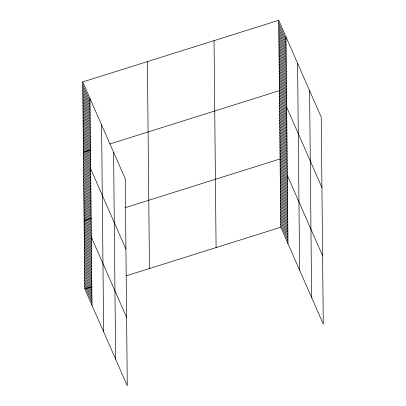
<?xml version="1.0" encoding="UTF-8"?>
<svg xmlns="http://www.w3.org/2000/svg" width="406" height="406" viewBox="0 0 406 406"><rect width="100%" height="100%" fill="white"/><g stroke="black" fill="none" stroke-linecap="round" stroke-linejoin="round"><path stroke-width="0.61" d="M82.728 81.931L125.236 178.762L127.276 385.7L84.768 288.874L82.728 81.931L278.724 20.3L321.232 117.126L323.272 324.069L280.764 227.238L278.724 20.3M90.609 150.032L83.423 152.291L125.926 249.122M109.96 143.947L279.419 90.66L321.922 187.486M91.284 218.321L84.098 220.585L126.601 317.411M125.002 207.72L280.094 158.949L322.597 255.775M84.768 288.874L91.954 286.611M126.23 275.836L280.764 227.238M278.755 23.233L285.971 39.671M278.785 26.162L286.002 42.6M278.81 29.095L286.027 45.533M278.841 32.028L286.057 48.466M278.871 34.957L286.088 51.395M278.902 37.89L286.113 54.328M278.927 40.823L286.144 57.261M278.958 43.752L286.174 60.189M278.988 46.685L286.2 63.123M279.013 49.618L286.23 66.056M279.044 52.547L286.26 68.984M279.074 55.48L286.291 71.918M279.1 58.413L286.316 74.851M279.13 61.342L286.347 77.779M279.161 64.275L286.377 80.713M279.186 67.208L286.403 83.646M279.216 70.136L286.433 86.574M279.247 73.07L286.463 89.508M279.277 76.003L286.489 92.441M279.303 78.931L286.519 95.369M279.333 81.865L286.55 98.303M279.364 84.798L286.575 101.236M279.389 87.726L286.606 104.164M279.45 93.629L286.666 110.067M279.48 96.598L286.692 113.035M279.506 99.566L286.722 116.004M279.536 102.535L286.753 118.973M279.567 105.504L286.783 121.942M279.597 108.473L286.809 124.911M279.622 111.442L286.839 127.88M279.653 114.411L286.869 130.849M279.683 117.38L286.9 133.818M279.714 120.349L286.93 136.786M279.744 123.322L286.956 139.755M279.77 126.291L286.986 142.729M279.8 129.26L287.017 145.698M279.83 132.229L287.047 148.667M279.861 135.198L287.072 151.636M279.886 138.167L287.103 154.605M279.917 141.136L287.133 157.574M279.947 144.105L287.164 160.543M279.978 147.073L287.189 163.511M280.003 150.042L287.22 166.48M280.033 153.011L287.25 169.449M280.064 155.98L287.281 172.418M280.125 161.918L287.336 178.356M280.15 164.887L287.367 181.325M280.181 167.856L287.397 184.294M280.211 170.825L287.428 187.262M280.241 173.793L287.453 190.231M280.267 176.762L287.484 193.2M280.297 179.736L287.514 196.169M280.328 182.705L287.544 199.143M280.358 185.674L287.57 202.112M280.384 188.643L287.6 205.081M280.414 191.612L287.631 208.05M280.445 194.581L287.661 211.018M280.475 197.549L287.692 213.987M280.505 200.518L287.717 216.956M280.531 203.487L287.747 219.925M280.561 206.456L287.778 222.894M280.592 209.425L287.808 225.863M280.622 212.394L287.834 228.832M280.647 215.363L287.864 231.801M280.678 218.332L287.895 234.769M280.708 221.3L287.925 237.738M280.739 224.269L287.95 240.707M82.758 84.864L89.975 101.302M82.788 87.797L90.005 104.235M82.814 90.726L90.03 107.164M82.844 93.659L90.061 110.097M82.875 96.592L90.091 113.03M82.905 99.521L90.117 115.959M82.931 102.454L90.147 118.892M82.961 105.387L90.178 121.825M82.991 108.316L90.203 124.754M83.017 111.249L90.233 127.687M83.047 114.182L90.264 130.62M83.078 117.111L90.294 133.549M83.103 120.044L90.32 136.482M83.134 122.977L90.35 139.415M83.164 125.906L90.381 142.344M83.189 128.839L90.406 145.277M83.22 131.772L90.436 148.21M83.25 134.701L90.467 151.139M83.281 137.634L90.492 154.072M83.306 140.567L90.523 157.005M83.337 143.496L90.553 159.934M83.367 146.429L90.579 162.867M83.392 149.362L90.609 165.8M83.453 155.259L90.67 171.697M83.484 158.228L90.695 174.666M83.509 161.202L90.726 177.635M83.54 164.171L90.756 180.604M83.57 167.14L90.787 183.578M83.6 170.109L90.812 186.547M83.626 173.078L90.842 189.516M83.656 176.047L90.873 192.485M83.687 179.016L90.903 195.453M83.717 181.984L90.934 198.422M83.748 184.953L90.959 201.391M83.773 187.922L90.99 204.36M83.803 190.891L91.02 207.329M83.834 193.86L91.051 210.298M83.864 196.829L91.076 213.267M83.89 199.798L91.106 216.236M83.92 202.767L91.137 219.204M83.951 205.735L91.167 222.173M83.981 208.704L91.193 225.142M84.006 211.673L91.223 228.111M84.037 214.642L91.254 231.08M84.067 217.611L91.284 234.049M84.128 223.554L91.34 239.992M84.154 226.523L91.37 242.961M84.184 229.491L91.401 245.929M84.215 232.46L91.431 248.898M84.245 235.429L91.457 251.867M84.27 238.398L91.487 254.836M84.301 241.367L91.517 257.805M84.331 244.336L91.548 260.774M84.362 247.305L91.573 263.743M84.387 250.274L91.604 266.712M84.418 253.242L91.634 269.68M84.448 256.211L91.665 272.649M84.478 259.18L91.695 275.618M84.509 262.149L91.72 278.587M84.534 265.118L91.751 281.556M84.565 268.087L91.781 284.525M84.595 271.056L91.812 287.494M84.626 274.025L91.837 290.463M84.651 276.999L91.868 293.431M84.681 279.967L91.898 296.405M84.712 282.936L91.929 299.374M84.742 285.905L91.954 302.343M309.585 90.599L311.625 297.537M297.588 63.265L299.628 270.208M285.941 36.738L287.981 243.676M214.048 40.641L216.088 247.579M147.408 61.595L149.449 268.533M113.589 152.23L115.629 359.173M101.591 124.901L103.631 331.839M89.944 98.369L91.984 305.312"/></g></svg>
